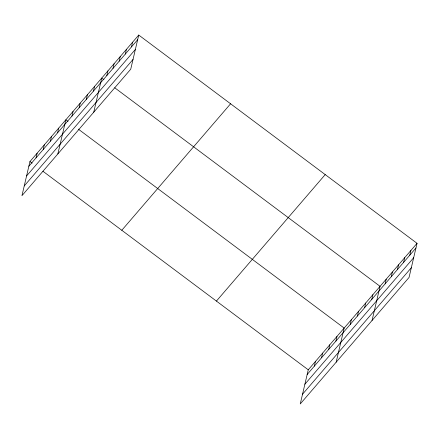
<?xml version="1.0" encoding="UTF-8"?>
<svg xmlns="http://www.w3.org/2000/svg" width="439" height="439" viewBox="0 0 439 439"><rect width="100%" height="100%" fill="white"/><g stroke="black" fill="none" stroke-linecap="round" stroke-linejoin="round"><path stroke-width="0.66" d="M138.746 35.054L29.956 161.547L21.95 195.673L130.74 69.186L138.746 35.054L417.05 243.327L409.044 277.453L300.254 403.946L308.26 369.814L417.05 243.327M36.036 157.87L37.134 153.2M43.22 149.523L44.317 144.848M50.397 141.177L51.495 136.502M57.58 132.825L58.678 128.15M57.849 153.935L65.855 119.803L68.018 121.422M71.941 116.132L73.033 111.457M79.119 107.78L80.216 103.105M86.302 99.433L87.394 94.758M93.48 91.087L94.577 86.412M93.748 112.192L101.755 78.06L103.917 79.678M106.825 75.568L107.923 70.893M112.988 68.402L114.085 63.726M119.156 61.235L120.248 56.56M125.318 54.063L126.416 49.393M131.48 46.896L132.578 42.221M314.346 366.142L315.443 361.467M321.524 357.796L322.621 353.121M328.707 349.444L329.799 344.769M335.884 341.098L336.982 336.422M336.159 362.202L344.16 328.076L78.279 129.104M350.245 324.399L351.343 319.724M357.423 316.053L358.52 311.377M364.606 307.701L365.703 303.031M371.784 299.354L372.881 294.679M372.058 320.459L380.064 286.332L114.722 87.767M385.129 283.841L386.227 279.166M391.297 276.669L392.389 271.993M397.46 269.502L398.557 264.827M403.622 262.335L404.72 257.66M409.79 255.169L410.888 250.493M28.859 166.222L137.648 39.73M26.581 175.94L135.366 49.448M24.227 185.955L133.017 59.463M121.795 230.277L230.585 103.785M216.422 301.088L325.211 174.596M307.163 374.489L415.952 248.002M304.885 384.213L413.675 257.72M302.537 394.227L411.327 267.735M29.956 161.547L32.118 163.165M42.923 171.248L308.26 369.814"/></g></svg>
